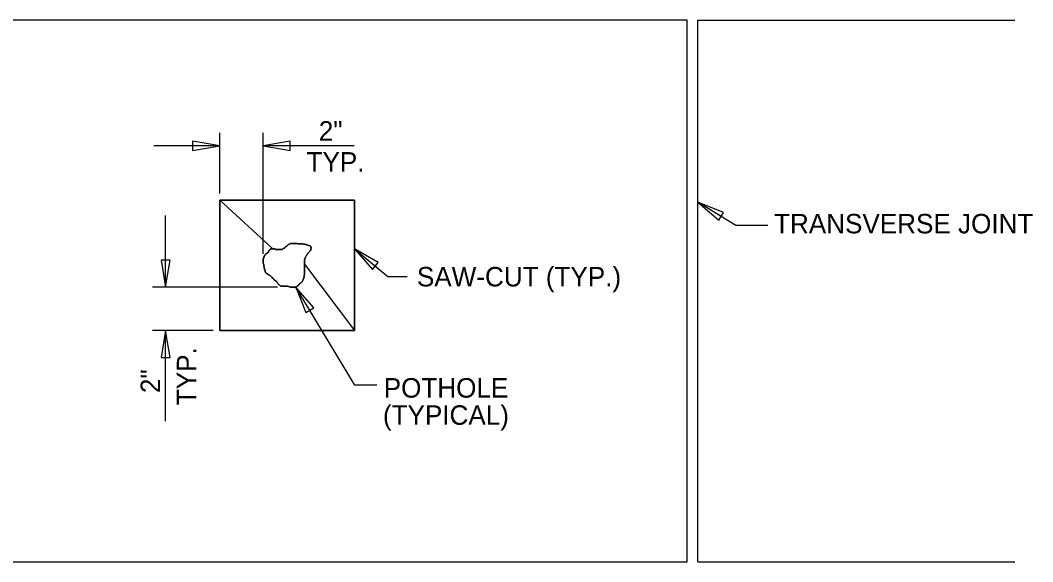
# Model space of a CAD drawing. Extents: x 1.5 to 16.1, y 0.6 to 10.2.
# Drawn here: x 10.551 to 15.226, y 4.786 to 7.286 of the extents above; entities that cross this region are included whole.
import ezdxf

# ---------------------------------------------------------------- set-up
doc = ezdxf.new("R2010")
doc.units = 0
for name, color, linetype in [('SD_P_Dimension Lines', 7, 'Continuous'), ('SD_P_Dimension Text', 7, 'Continuous'), ('SD_P_Prop Object Lines', 7, 'Continuous'), ('SD_P_Shading', 7, 'Continuous'), ('SD_X_Exist Object Lines', 7, 'Continuous')]:
    doc.layers.add(name, color=color, linetype=linetype)

msp = doc.modelspace()

# ---------------------------------------------------------------- linework, layer by layer
at = {"layer": 'SD_P_Dimension Lines'}
for p, q in [((11.472, 6.486), (11.472, 6.766)), ((11.672, 6.208), (11.672, 6.766)), ((11.472, 6.706), (11.168, 6.706)), ((11.472, 6.706), (11.347, 6.727)), ((11.347, 6.727), (11.347, 6.685)), ((11.347, 6.685), (11.472, 6.706)), ((11.797, 6.727), (11.672, 6.706)), ((12.093, 6.706), (11.672, 6.706)), ((11.672, 6.706), (11.797, 6.685)), ((11.797, 6.685), (11.797, 6.727)), ((13.855, 6.339), (13.68, 6.446)), ((13.798, 6.399), (13.68, 6.446)), ((13.68, 6.446), (13.776, 6.363)), ((11.222, 6.054), (11.222, 6.385)), ((13.776, 6.363), (13.798, 6.399)), ((14.0025, 6.339), (13.855, 6.339)), ((12.094, 6.231), (12.248, 6.103)), ((12.204, 6.167), (12.094, 6.231)), ((12.094, 6.231), (12.177, 6.135)), ((11.201, 6.179), (11.222, 6.054)), ((11.243, 6.179), (11.201, 6.179)), ((11.222, 6.054), (11.243, 6.179)), ((12.177, 6.135), (12.204, 6.167)), ((12.248, 6.103), (12.338, 6.103)), ((11.739, 6.054), (11.162, 6.054)), ((12.096, 5.602), (11.823, 6.054)), ((11.906, 5.958), (11.823, 6.054)), ((11.823, 6.054), (11.87, 5.936)), ((11.87, 5.936), (11.906, 5.958)), ((11.442, 5.854), (11.162, 5.854)), ((11.222, 5.854), (11.201, 5.729)), ((11.222, 5.435), (11.222, 5.854)), ((11.243, 5.729), (11.222, 5.854)), ((11.201, 5.729), (11.243, 5.729)), ((12.197, 5.602), (12.096, 5.602))]:
    msp.add_line(p, q, dxfattribs=at)
at = {"layer": 'SD_P_Prop Object Lines'}
for p, q in [((11.472, 6.456), (12.094, 6.456)), ((11.472, 6.456), (11.472, 5.854)), ((12.094, 6.456), (12.094, 5.854)), ((11.472, 5.854), (12.094, 5.854))]:
    msp.add_line(p, q, dxfattribs=at)
for points in [[(11.718, 6.23), (11.717, 6.23), (11.715, 6.23), (11.711, 6.23), (11.71, 6.23), (11.709, 6.23), (11.708, 6.23), (11.707, 6.23), (11.706, 6.228), (11.706, 6.228), (11.704, 6.227), (11.702, 6.226), (11.702, 6.224), (11.701, 6.224), (11.7, 6.223), (11.7, 6.222), (11.699, 6.222), (11.699, 6.22), (11.698, 6.22), (11.698, 6.22), (11.698, 6.219), (11.698, 6.218), (11.697, 6.218), (11.697, 6.218), (11.697, 6.216), (11.696, 6.216), (11.696, 6.214), (11.696, 6.214), (11.695, 6.214), (11.694, 6.214), (11.694, 6.212), (11.693, 6.212), (11.692, 6.212), (11.692, 6.212), (11.691, 6.212), (11.69, 6.21), (11.689, 6.21), (11.689, 6.21), (11.688, 6.209), (11.688, 6.208), (11.686, 6.208), (11.685, 6.208), (11.684, 6.206), (11.682, 6.205), (11.682, 6.204), (11.682, 6.204), (11.682, 6.202), (11.681, 6.202), (11.68, 6.201), (11.679, 6.2), (11.678, 6.198), (11.678, 6.196), (11.678, 6.196), (11.677, 6.194), (11.676, 6.192), (11.676, 6.191), (11.675, 6.19), (11.675, 6.188), (11.674, 6.187), (11.674, 6.186), (11.673, 6.184), (11.673, 6.182), (11.673, 6.182), (11.673, 6.18), (11.672, 6.178), (11.672, 6.176), (11.672, 6.174), (11.672, 6.172), (11.672, 6.17), (11.672, 6.169), (11.672, 6.168), (11.672, 6.166), (11.673, 6.165), (11.673, 6.164), (11.674, 6.162), (11.675, 6.16), (11.675, 6.158), (11.676, 6.156), (11.676, 6.152), (11.676, 6.15), (11.677, 6.147), (11.678, 6.144), (11.678, 6.14), (11.679, 6.138), (11.679, 6.136), (11.68, 6.134), (11.682, 6.133), (11.682, 6.13), (11.682, 6.129), (11.682, 6.128), (11.682, 6.125), (11.683, 6.122), (11.685, 6.12), (11.688, 6.118), (11.689, 6.116), (11.692, 6.116), (11.695, 6.114), (11.698, 6.111), (11.7, 6.11), (11.703, 6.108), (11.704, 6.107)], [(11.744, 6.227), (11.742, 6.227), (11.741, 6.227), (11.74, 6.227), (11.739, 6.227), (11.738, 6.227), (11.737, 6.227), (11.735, 6.227), (11.734, 6.228), (11.733, 6.228), (11.732, 6.228), (11.732, 6.228), (11.732, 6.228), (11.731, 6.228), (11.729, 6.228), (11.728, 6.228), (11.728, 6.228), (11.728, 6.23), (11.726, 6.23), (11.725, 6.23), (11.723, 6.23), (11.722, 6.23), (11.718, 6.23), (11.718, 6.23)], [(11.864, 6.16), (11.863, 6.162), (11.863, 6.162), (11.863, 6.165), (11.863, 6.168), (11.863, 6.17), (11.863, 6.174), (11.863, 6.178), (11.864, 6.18), (11.865, 6.184), (11.866, 6.187), (11.867, 6.19), (11.868, 6.192), (11.87, 6.196), (11.871, 6.198), (11.872, 6.2), (11.874, 6.202), (11.876, 6.206), (11.878, 6.208), (11.88, 6.21), (11.882, 6.214), (11.884, 6.216), (11.887, 6.219), (11.888, 6.22), (11.89, 6.223), (11.892, 6.224), (11.892, 6.227), (11.893, 6.228), (11.893, 6.23), (11.894, 6.232), (11.894, 6.236), (11.894, 6.236), (11.893, 6.24), (11.892, 6.24), (11.892, 6.242), (11.89, 6.244), (11.888, 6.245), (11.885, 6.246), (11.882, 6.246), (11.88, 6.248), (11.878, 6.248), (11.875, 6.249), (11.872, 6.25), (11.868, 6.25), (11.865, 6.252), (11.862, 6.252), (11.859, 6.252), (11.856, 6.254), (11.852, 6.254), (11.848, 6.254), (11.846, 6.254), (11.844, 6.254), (11.841, 6.254), (11.839, 6.254), (11.838, 6.254), (11.836, 6.254), (11.834, 6.254), (11.832, 6.254), (11.83, 6.256), (11.826, 6.256), (11.822, 6.256), (11.819, 6.256), (11.816, 6.256), (11.812, 6.256), (11.81, 6.256), (11.807, 6.256), (11.804, 6.256), (11.802, 6.256), (11.799, 6.256), (11.797, 6.254), (11.796, 6.254), (11.794, 6.254), (11.792, 6.252), (11.79, 6.25), (11.788, 6.249), (11.786, 6.248), (11.784, 6.246), (11.782, 6.244), (11.78, 6.242), (11.777, 6.241), (11.774, 6.238), (11.773, 6.236), (11.772, 6.236), (11.771, 6.234), (11.769, 6.234), (11.768, 6.232), (11.765, 6.232), (11.763, 6.23), (11.761, 6.228), (11.759, 6.228), (11.758, 6.228), (11.756, 6.227), (11.754, 6.227), (11.752, 6.227), (11.751, 6.227), (11.75, 6.227), (11.749, 6.227), (11.748, 6.227), (11.747, 6.227), (11.746, 6.227), (11.744, 6.227)], [(11.704, 6.107), (11.706, 6.106), (11.708, 6.104), (11.71, 6.103), (11.712, 6.1), (11.715, 6.098), (11.718, 6.094), (11.721, 6.09), (11.724, 6.088), (11.728, 6.085), (11.732, 6.082), (11.734, 6.08), (11.736, 6.078), (11.736, 6.078), (11.737, 6.076), (11.738, 6.075), (11.74, 6.072), (11.744, 6.066), (11.747, 6.064), (11.749, 6.062), (11.752, 6.06), (11.755, 6.058), (11.758, 6.058), (11.76, 6.058), (11.762, 6.058), (11.765, 6.058), (11.768, 6.058), (11.771, 6.058), (11.773, 6.058), (11.777, 6.058), (11.78, 6.058), (11.784, 6.058), (11.787, 6.058), (11.792, 6.056), (11.796, 6.056), (11.799, 6.054), (11.802, 6.054), (11.806, 6.054), (11.809, 6.054), (11.812, 6.054), (11.813, 6.054), (11.816, 6.054), (11.818, 6.054), (11.82, 6.054), (11.823, 6.054), (11.824, 6.056), (11.826, 6.056), (11.829, 6.058), (11.831, 6.06), (11.834, 6.06), (11.835, 6.062), (11.838, 6.066), (11.84, 6.067), (11.842, 6.07), (11.844, 6.071), (11.846, 6.074), (11.848, 6.075), (11.85, 6.076), (11.852, 6.078), (11.852, 6.08), (11.854, 6.082), (11.856, 6.084), (11.856, 6.086), (11.857, 6.088), (11.858, 6.09), (11.86, 6.093), (11.86, 6.096), (11.86, 6.098), (11.862, 6.102), (11.862, 6.104), (11.862, 6.107), (11.862, 6.11), (11.863, 6.112), (11.863, 6.116), (11.863, 6.118), (11.863, 6.12), (11.863, 6.122), (11.863, 6.124), (11.863, 6.126), (11.863, 6.129), (11.863, 6.126), (11.863, 6.13), (11.863, 6.133), (11.864, 6.136), (11.864, 6.138), (11.864, 6.142), (11.864, 6.144), (11.864, 6.146), (11.864, 6.147), (11.864, 6.148), (11.864, 6.15), (11.864, 6.152), (11.864, 6.152), (11.864, 6.154), (11.864, 6.154), (11.864, 6.156), (11.864, 6.156), (11.864, 6.158), (11.864, 6.158), (11.864, 6.16), (11.864, 6.16)]]:
    msp.add_lwpolyline(points, dxfattribs=at)
at = {"layer": 'SD_P_Shading'}
for p, q in [((11.472, 6.456), (11.718, 6.23)), ((11.472, 6.456), (11.718, 6.23)), ((11.864, 6.16), (12.094, 5.854)), ((11.864, 6.16), (12.094, 5.854))]:
    msp.add_line(p, q, dxfattribs=at)
for points in [[(12.094, 5.854), (11.472, 5.854), (11.472, 6.456)], [(12.094, 5.854), (12.094, 6.456), (11.472, 6.456)], [(11.704, 6.107), (11.703, 6.108), (11.7, 6.11), (11.698, 6.111), (11.695, 6.114), (11.692, 6.116), (11.689, 6.116), (11.688, 6.118), (11.685, 6.12), (11.683, 6.122), (11.682, 6.125), (11.682, 6.128), (11.682, 6.129), (11.682, 6.13), (11.682, 6.133), (11.68, 6.134), (11.679, 6.136), (11.679, 6.138), (11.678, 6.14), (11.678, 6.144), (11.677, 6.147), (11.676, 6.15), (11.676, 6.152), (11.676, 6.156), (11.675, 6.158), (11.675, 6.16), (11.674, 6.162), (11.673, 6.164), (11.673, 6.165), (11.672, 6.166), (11.672, 6.168), (11.672, 6.169), (11.672, 6.17), (11.672, 6.172), (11.672, 6.174), (11.672, 6.176), (11.672, 6.178), (11.673, 6.18), (11.673, 6.182), (11.673, 6.182), (11.673, 6.184), (11.674, 6.186), (11.674, 6.187), (11.675, 6.188), (11.675, 6.19), (11.676, 6.191), (11.676, 6.192), (11.677, 6.194), (11.678, 6.196), (11.678, 6.196), (11.678, 6.198), (11.679, 6.2), (11.68, 6.201), (11.681, 6.202), (11.682, 6.202), (11.682, 6.204), (11.682, 6.204), (11.682, 6.205), (11.684, 6.206), (11.685, 6.208), (11.686, 6.208), (11.688, 6.208), (11.688, 6.209), (11.689, 6.21), (11.689, 6.21), (11.69, 6.21), (11.691, 6.212), (11.692, 6.212), (11.692, 6.212), (11.693, 6.212), (11.694, 6.212), (11.694, 6.214), (11.695, 6.214), (11.696, 6.214), (11.696, 6.214), (11.696, 6.216), (11.697, 6.216), (11.697, 6.218), (11.697, 6.218), (11.698, 6.218), (11.698, 6.219), (11.698, 6.22), (11.698, 6.22), (11.699, 6.22), (11.699, 6.222), (11.7, 6.222), (11.7, 6.223), (11.701, 6.224), (11.702, 6.224), (11.702, 6.226), (11.704, 6.227), (11.706, 6.228), (11.706, 6.228), (11.707, 6.23), (11.708, 6.23), (11.709, 6.23), (11.71, 6.23), (11.711, 6.23), (11.715, 6.23), (11.717, 6.23), (11.718, 6.23)], [(11.718, 6.23), (11.717, 6.23), (11.715, 6.23), (11.711, 6.23), (11.71, 6.23), (11.709, 6.23), (11.708, 6.23), (11.707, 6.23), (11.706, 6.228), (11.706, 6.228), (11.704, 6.227), (11.702, 6.226), (11.702, 6.224), (11.701, 6.224), (11.7, 6.223), (11.7, 6.222), (11.699, 6.222), (11.699, 6.22), (11.698, 6.22), (11.698, 6.22), (11.698, 6.219), (11.698, 6.218), (11.697, 6.218), (11.697, 6.218), (11.697, 6.216), (11.696, 6.216), (11.696, 6.214), (11.696, 6.214), (11.695, 6.214), (11.694, 6.214), (11.694, 6.212), (11.693, 6.212), (11.692, 6.212), (11.692, 6.212), (11.691, 6.212), (11.69, 6.21), (11.689, 6.21), (11.689, 6.21), (11.688, 6.209), (11.688, 6.208), (11.686, 6.208), (11.685, 6.208), (11.684, 6.206), (11.682, 6.205), (11.682, 6.204), (11.682, 6.204), (11.682, 6.202), (11.681, 6.202), (11.68, 6.201), (11.679, 6.2), (11.678, 6.198), (11.678, 6.196), (11.678, 6.196), (11.677, 6.194), (11.676, 6.192), (11.676, 6.191), (11.675, 6.19), (11.675, 6.188), (11.674, 6.187), (11.674, 6.186), (11.673, 6.184), (11.673, 6.182), (11.673, 6.182), (11.673, 6.18), (11.672, 6.178), (11.672, 6.176), (11.672, 6.174), (11.672, 6.172), (11.672, 6.17), (11.672, 6.169), (11.672, 6.168), (11.672, 6.166), (11.673, 6.165), (11.673, 6.164), (11.674, 6.162), (11.675, 6.16), (11.675, 6.158), (11.676, 6.156), (11.676, 6.152), (11.676, 6.15), (11.677, 6.147), (11.678, 6.144), (11.678, 6.14), (11.679, 6.138), (11.679, 6.136), (11.68, 6.134), (11.682, 6.133), (11.682, 6.13), (11.682, 6.129), (11.682, 6.128), (11.682, 6.125), (11.683, 6.122), (11.685, 6.12), (11.688, 6.118), (11.689, 6.116), (11.692, 6.116), (11.695, 6.114), (11.698, 6.111), (11.7, 6.11), (11.703, 6.108), (11.704, 6.107)], [(11.718, 6.23), (11.718, 6.23), (11.722, 6.23), (11.723, 6.23), (11.725, 6.23), (11.726, 6.23), (11.728, 6.23), (11.728, 6.228), (11.728, 6.228), (11.729, 6.228), (11.731, 6.228), (11.732, 6.228), (11.732, 6.228), (11.732, 6.228), (11.733, 6.228), (11.734, 6.228), (11.735, 6.227), (11.737, 6.227), (11.738, 6.227), (11.739, 6.227), (11.74, 6.227), (11.741, 6.227), (11.742, 6.227), (11.744, 6.227)], [(11.718, 6.23), (11.718, 6.23), (11.722, 6.23), (11.723, 6.23), (11.725, 6.23), (11.726, 6.23), (11.728, 6.23), (11.728, 6.228), (11.728, 6.228), (11.729, 6.228), (11.731, 6.228), (11.732, 6.228), (11.732, 6.228), (11.732, 6.228), (11.733, 6.228), (11.734, 6.228), (11.735, 6.227), (11.737, 6.227), (11.738, 6.227), (11.739, 6.227), (11.74, 6.227), (11.741, 6.227), (11.742, 6.227), (11.744, 6.227)], [(11.744, 6.227), (11.746, 6.227), (11.747, 6.227), (11.748, 6.227), (11.749, 6.227), (11.75, 6.227), (11.751, 6.227), (11.752, 6.227), (11.754, 6.227), (11.756, 6.227), (11.758, 6.228), (11.759, 6.228), (11.761, 6.228), (11.763, 6.23), (11.765, 6.232), (11.768, 6.232), (11.769, 6.234), (11.771, 6.234), (11.772, 6.236), (11.773, 6.236), (11.774, 6.238), (11.777, 6.241), (11.78, 6.242), (11.782, 6.244), (11.784, 6.246), (11.786, 6.248), (11.788, 6.249), (11.79, 6.25), (11.792, 6.252), (11.794, 6.254), (11.796, 6.254), (11.797, 6.254), (11.799, 6.256), (11.802, 6.256), (11.804, 6.256), (11.807, 6.256), (11.81, 6.256), (11.812, 6.256), (11.816, 6.256), (11.819, 6.256), (11.822, 6.256), (11.826, 6.256), (11.83, 6.256), (11.832, 6.254), (11.834, 6.254), (11.836, 6.254), (11.838, 6.254), (11.839, 6.254), (11.841, 6.254), (11.844, 6.254), (11.846, 6.254), (11.848, 6.254), (11.852, 6.254), (11.856, 6.254), (11.859, 6.252), (11.862, 6.252), (11.865, 6.252), (11.868, 6.25), (11.872, 6.25), (11.875, 6.249), (11.878, 6.248), (11.88, 6.248), (11.882, 6.246), (11.885, 6.246), (11.888, 6.245), (11.89, 6.244), (11.892, 6.242), (11.892, 6.24), (11.893, 6.24), (11.894, 6.236), (11.894, 6.236), (11.894, 6.232), (11.893, 6.23), (11.893, 6.228), (11.892, 6.227), (11.892, 6.224), (11.89, 6.223), (11.888, 6.22), (11.887, 6.219), (11.884, 6.216), (11.882, 6.214), (11.88, 6.21), (11.878, 6.208), (11.876, 6.206), (11.874, 6.202), (11.872, 6.2), (11.871, 6.198), (11.87, 6.196), (11.868, 6.192), (11.867, 6.19), (11.866, 6.187), (11.865, 6.184), (11.864, 6.18), (11.863, 6.178), (11.863, 6.174), (11.863, 6.17), (11.863, 6.168), (11.863, 6.165), (11.863, 6.162), (11.863, 6.162), (11.864, 6.16)], [(11.744, 6.227), (11.746, 6.227), (11.747, 6.227), (11.748, 6.227), (11.749, 6.227), (11.75, 6.227), (11.751, 6.227), (11.752, 6.227), (11.754, 6.227), (11.756, 6.227), (11.758, 6.228), (11.759, 6.228), (11.761, 6.228), (11.763, 6.23), (11.765, 6.232), (11.768, 6.232), (11.769, 6.234), (11.771, 6.234), (11.772, 6.236), (11.773, 6.236), (11.774, 6.238), (11.777, 6.241), (11.78, 6.242), (11.782, 6.244), (11.784, 6.246), (11.786, 6.248), (11.788, 6.249), (11.79, 6.25), (11.792, 6.252), (11.794, 6.254), (11.796, 6.254), (11.797, 6.254), (11.799, 6.256), (11.802, 6.256), (11.804, 6.256), (11.807, 6.256), (11.81, 6.256), (11.812, 6.256), (11.816, 6.256), (11.819, 6.256), (11.822, 6.256), (11.826, 6.256), (11.83, 6.256), (11.832, 6.254), (11.834, 6.254), (11.836, 6.254), (11.838, 6.254), (11.839, 6.254), (11.841, 6.254), (11.844, 6.254), (11.846, 6.254), (11.848, 6.254), (11.852, 6.254), (11.856, 6.254), (11.859, 6.252), (11.862, 6.252), (11.865, 6.252), (11.868, 6.25), (11.872, 6.25), (11.875, 6.249), (11.878, 6.248), (11.88, 6.248), (11.882, 6.246), (11.885, 6.246), (11.888, 6.245), (11.89, 6.244), (11.892, 6.242), (11.892, 6.24), (11.893, 6.24), (11.894, 6.236), (11.894, 6.236), (11.894, 6.232), (11.893, 6.23), (11.893, 6.228), (11.892, 6.227), (11.892, 6.224), (11.89, 6.223), (11.888, 6.22), (11.887, 6.219), (11.884, 6.216), (11.882, 6.214), (11.88, 6.21), (11.878, 6.208), (11.876, 6.206), (11.874, 6.202), (11.872, 6.2), (11.871, 6.198), (11.87, 6.196), (11.868, 6.192), (11.867, 6.19), (11.866, 6.187), (11.865, 6.184), (11.864, 6.18), (11.863, 6.178), (11.863, 6.174), (11.863, 6.17), (11.863, 6.168), (11.863, 6.165), (11.863, 6.162), (11.863, 6.162), (11.864, 6.16)], [(11.864, 6.16), (11.864, 6.16), (11.864, 6.158), (11.864, 6.158), (11.864, 6.156), (11.864, 6.156), (11.864, 6.154), (11.864, 6.154), (11.864, 6.152), (11.864, 6.152), (11.864, 6.15), (11.864, 6.148), (11.864, 6.147), (11.864, 6.146), (11.864, 6.144), (11.864, 6.142), (11.864, 6.138), (11.864, 6.136), (11.863, 6.133), (11.863, 6.13), (11.863, 6.126), (11.863, 6.129), (11.863, 6.126), (11.863, 6.124), (11.863, 6.122), (11.863, 6.12), (11.863, 6.118), (11.863, 6.116), (11.863, 6.112), (11.862, 6.11), (11.862, 6.107), (11.862, 6.104), (11.862, 6.102), (11.86, 6.098), (11.86, 6.096), (11.86, 6.093), (11.858, 6.09), (11.857, 6.088), (11.856, 6.086), (11.856, 6.084), (11.854, 6.082), (11.852, 6.08), (11.852, 6.078), (11.85, 6.076), (11.848, 6.075), (11.846, 6.074), (11.844, 6.071), (11.842, 6.07), (11.84, 6.067), (11.838, 6.066), (11.835, 6.062), (11.834, 6.06), (11.831, 6.06), (11.829, 6.058), (11.826, 6.056), (11.824, 6.056), (11.823, 6.054), (11.82, 6.054), (11.818, 6.054), (11.816, 6.054), (11.813, 6.054), (11.812, 6.054), (11.809, 6.054), (11.806, 6.054), (11.802, 6.054), (11.799, 6.054), (11.796, 6.056), (11.792, 6.056), (11.787, 6.058), (11.784, 6.058), (11.78, 6.058), (11.777, 6.058), (11.773, 6.058), (11.771, 6.058), (11.768, 6.058), (11.765, 6.058), (11.762, 6.058), (11.76, 6.058), (11.758, 6.058), (11.755, 6.058), (11.752, 6.06), (11.749, 6.062), (11.747, 6.064), (11.744, 6.066), (11.74, 6.072), (11.738, 6.075), (11.737, 6.076), (11.736, 6.078), (11.736, 6.078), (11.734, 6.08), (11.732, 6.082), (11.728, 6.085), (11.724, 6.088), (11.721, 6.09), (11.718, 6.094), (11.715, 6.098), (11.712, 6.1), (11.71, 6.103), (11.708, 6.104), (11.706, 6.106), (11.704, 6.107)], [(11.704, 6.107), (11.706, 6.106), (11.708, 6.104), (11.71, 6.103), (11.712, 6.1), (11.715, 6.098), (11.718, 6.094), (11.721, 6.09), (11.724, 6.088), (11.728, 6.085), (11.732, 6.082), (11.734, 6.08), (11.736, 6.078), (11.736, 6.078), (11.737, 6.076), (11.738, 6.075), (11.74, 6.072), (11.744, 6.066), (11.747, 6.064), (11.749, 6.062), (11.752, 6.06), (11.755, 6.058), (11.758, 6.058), (11.76, 6.058), (11.762, 6.058), (11.765, 6.058), (11.768, 6.058), (11.771, 6.058), (11.773, 6.058), (11.777, 6.058), (11.78, 6.058), (11.784, 6.058), (11.787, 6.058), (11.792, 6.056), (11.796, 6.056), (11.799, 6.054), (11.802, 6.054), (11.806, 6.054), (11.809, 6.054), (11.812, 6.054), (11.813, 6.054), (11.816, 6.054), (11.818, 6.054), (11.82, 6.054), (11.823, 6.054), (11.824, 6.056), (11.826, 6.056), (11.829, 6.058), (11.831, 6.06), (11.834, 6.06), (11.835, 6.062), (11.838, 6.066), (11.84, 6.067), (11.842, 6.07), (11.844, 6.071), (11.846, 6.074), (11.848, 6.075), (11.85, 6.076), (11.852, 6.078), (11.852, 6.08), (11.854, 6.082), (11.856, 6.084), (11.856, 6.086), (11.857, 6.088), (11.858, 6.09), (11.86, 6.093), (11.86, 6.096), (11.86, 6.098), (11.862, 6.102), (11.862, 6.104), (11.862, 6.107), (11.862, 6.11), (11.863, 6.112), (11.863, 6.116), (11.863, 6.118), (11.863, 6.12), (11.863, 6.122), (11.863, 6.124), (11.863, 6.126), (11.863, 6.129), (11.863, 6.126), (11.863, 6.13), (11.863, 6.133), (11.864, 6.136), (11.864, 6.138), (11.864, 6.142), (11.864, 6.144), (11.864, 6.146), (11.864, 6.147), (11.864, 6.148), (11.864, 6.15), (11.864, 6.152), (11.864, 6.152), (11.864, 6.154), (11.864, 6.154), (11.864, 6.156), (11.864, 6.156), (11.864, 6.158), (11.864, 6.158), (11.864, 6.16), (11.864, 6.16)]]:
    msp.add_lwpolyline(points, dxfattribs=at)
at = {"layer": 'SD_X_Exist Object Lines'}
for p, q in [((13.63, 7.286), (8.63, 7.286)), ((13.63, 4.786), (13.63, 7.286)), ((13.68, 4.786), (13.68, 7.286)), ((13.68, 7.286), (15.143, 7.286)), ((8.63, 4.786), (13.63, 4.786)), ((13.68, 4.786), (15.143, 4.786))]:
    msp.add_line(p, q, dxfattribs=at)

# ---------------------------------------------------------------- texts
at = {"layer": 'SD_P_Dimension Text'}
for s, p in [('2"', (11.9295, 6.7302)), ('TYP.', (11.8731, 6.587)), ('TRANSVERSE JOINT', (14.0316, 6.302)), ('SAW-CUT (TYP.)', (12.3827, 6.057)), ('POTHOLE', (12.2293, 5.5437)), ('(TYPICAL)', (12.2257, 5.4183))]:
    msp.add_text(s, height=0.09, dxfattribs=at).set_placement(p)
for s, p in [('TYP.', (11.364, 5.5091)), ('2"', (11.197, 5.5648))]:
    msp.add_text(s, height=0.09, rotation=90, dxfattribs=at).set_placement(p)

doc.saveas('drawing.dxf')
